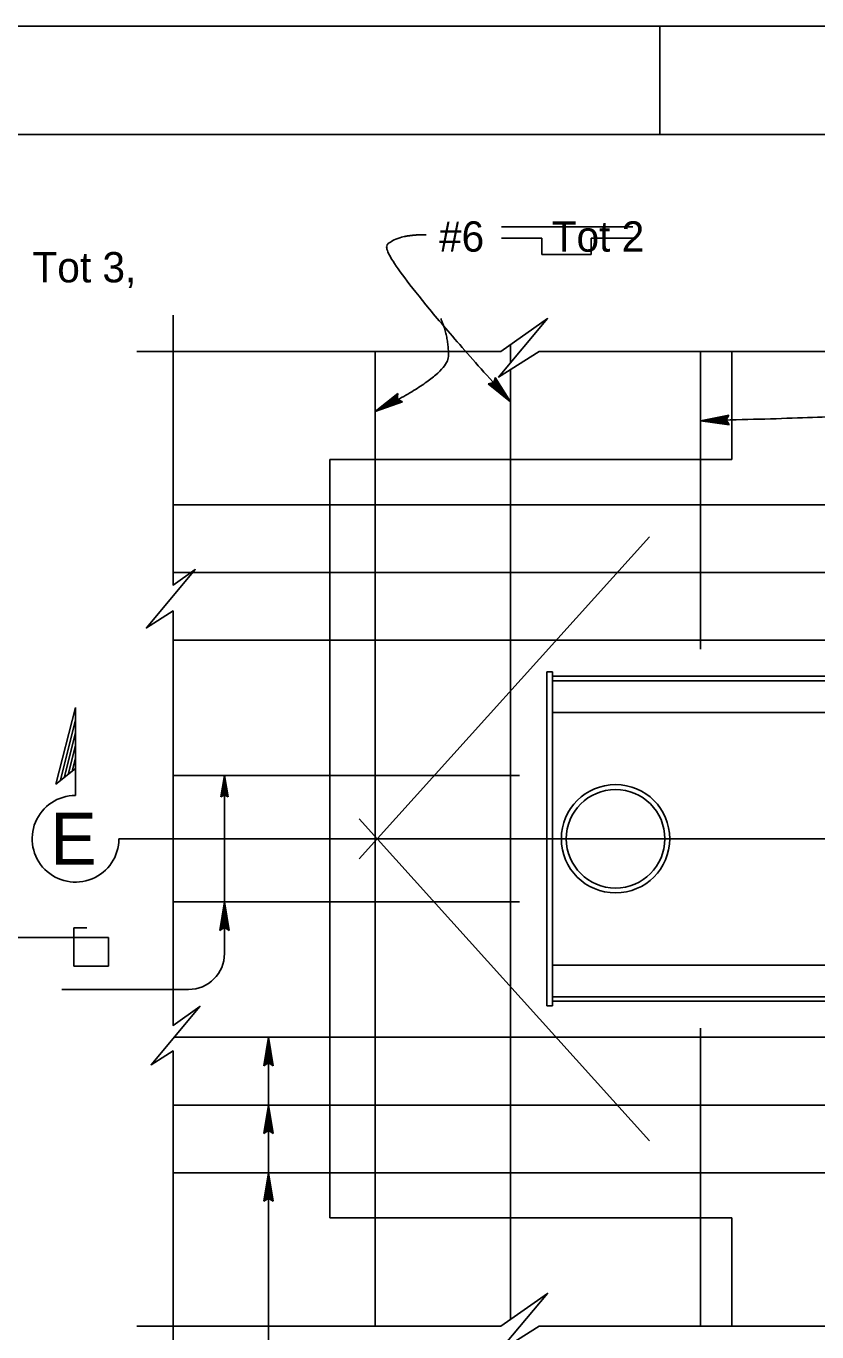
# Model space of a CAD drawing. Extents: x 0 to 2.83, y 0 to 1.83.
# Drawn here: x 0.944 to 1.248, y 1.331 to 1.833 of the extents above; entities that cross this region are included whole.
import ezdxf

# ---------------------------------------------------------------- set-up
doc = ezdxf.new("R2010")
doc.units = 0
for name, color, linetype in [('str_Border-Plot-Shape-A', 7, 'Continuous'), ('str_Border-Title-Block-A', 7, 'Continuous'), ('str_Center-Line-A', 7, 'Continuous'), ('str_Concrete-A', 7, 'Continuous'), ('str_Misc-Steel-A', 7, 'Continuous'), ('str_Reinforcement-A', 7, 'Continuous'), ('str_Text-A', 7, 'Continuous')]:
    doc.layers.add(name, color=color, linetype=linetype)

msp = doc.modelspace()

# ---------------------------------------------------------------- linework, layer by layer
at = {"layer": 'str_Border-Plot-Shape-A'}
msp.add_lwpolyline([(0, 0), (2.83333, 0), (2.83333, 1.83333), (0, 1.83333)], close=True, dxfattribs=at)
at = {"layer": 'str_Border-Title-Block-A'}
for p, q in [((0, 1.83333), (2.83333, 1.83333)), ((1.1875, 1.83333), (1.1875, 1.79167)), ((0.08333, 1.79167), (2.79167, 1.79167))]:
    msp.add_line(p, q, dxfattribs=at)
at = {"layer": 'str_Center-Line-A'}
msp.add_line((0.97957, 1.52072), (1.59979, 1.52072), dxfattribs=at)
at = {"layer": 'str_Concrete-A'}
for p, q in [((1.21524, 1.70822), (1.21524, 1.66656)), ((1.06073, 1.66656), (1.21524, 1.66656)), ((1.06073, 1.66656), (1.06073, 1.37489)), ((1.06073, 1.37489), (1.21524, 1.37489)), ((1.21524, 1.37489), (1.21524, 1.33322))]:
    msp.add_line(p, q, dxfattribs=at)
for points in [[(0.98651, 1.70822), (1.12648, 1.70822), (1.14439, 1.7208), (1.12558, 1.69835), (1.14111, 1.70822), (1.44294, 1.70822), (1.46085, 1.7208), (1.44205, 1.69835), (1.45757, 1.70822), (1.59285, 1.70822)], [(1.0004, 1.72211), (1.0004, 1.61829), (1.00896, 1.6243), (0.99016, 1.60185), (1.0004, 1.60836), (1.0004, 1.44895), (1.01075, 1.45621), (0.99195, 1.43376), (1.0004, 1.43914), (1.0004, 1.31934)], [(0.98651, 1.33322), (1.12648, 1.33322), (1.14439, 1.3458), (1.12558, 1.32335), (1.14111, 1.33322), (1.44294, 1.33322), (1.46085, 1.3458), (1.44205, 1.32335), (1.45757, 1.33322), (1.59285, 1.33322)]]:
    msp.add_lwpolyline(points, dxfattribs=at)
at = {"layer": 'str_Misc-Steel-A'}
for p, q in [((1.14406, 1.58496), (1.14406, 1.45649)), ((1.14406, 1.58496), (1.14623, 1.58496)), ((1.14623, 1.58496), (1.14623, 1.45649)), ((1.14623, 1.58322), (1.47957, 1.58322)), ((1.14623, 1.58149), (1.47957, 1.58149)), ((1.14623, 1.56934), (1.26255, 1.56934)), ((1.14623, 1.47211), (1.31181, 1.47211)), ((1.14623, 1.45996), (1.47957, 1.45996)), ((1.14623, 1.45822), (1.47957, 1.45822)), ((1.14406, 1.45649), (1.14623, 1.45649))]:
    msp.add_line(p, q, dxfattribs=at)
for radius in [0.02083, 0.01896]:
    msp.add_circle((1.17054, 1.52072), radius, dxfattribs=at)
at = {"layer": 'str_Reinforcement-A'}
for p, q in [((1.07809, 1.33322), (1.07809, 1.70822)), ((1.13017, 1.70383), (1.13017, 1.71082)), ((1.20326, 1.59364), (1.20326, 1.70822)), ((1.13017, 1.33582), (1.13017, 1.70127)), ((1.0004, 1.6492), (1.56507, 1.6492)), ((1.07201, 1.51306), (1.18353, 1.63691)), ((1.0004, 1.62316), (1.00733, 1.62316)), ((1.008, 1.62316), (1.56507, 1.62316)), ((1.0004, 1.59711), (1.56507, 1.59711)), ((1.0004, 1.54503), (1.13365, 1.54503)), ((1.07201, 1.52835), (1.18353, 1.4045)), ((1.0004, 1.49642), (1.13365, 1.49642)), ((1.20326, 1.33322), (1.20326, 1.44781)), ((1.0008, 1.44434), (1.56507, 1.44434)), ((1.0004, 1.41829), (1.56507, 1.41829)), ((1.0004, 1.39225), (1.56507, 1.39225))]:
    msp.add_line(p, q, dxfattribs=at)
at = {"layer": 'str_Text-A'}
for p, q in [((1.12668, 1.7561), (1.17716, 1.7561)), ((1.12668, 1.75176), (1.14218, 1.75176)), ((1.14218, 1.75176), (1.14218, 1.74543)), ((1.16118, 1.75176), (1.16118, 1.74543)), ((1.16118, 1.75176), (1.17716, 1.75176)), ((1.14218, 1.74543), (1.16118, 1.74543)), ((1.12393, 1.69714), (1.12424, 1.69817)), ((1.12424, 1.69817), (1.13017, 1.6888)), ((1.12257, 1.69592), (1.12152, 1.69573)), ((1.13017, 1.6888), (1.12152, 1.69573)), ((1.13017, 1.6888), (1.12204, 1.69583)), ((1.12363, 1.69611), (1.12257, 1.69592)), ((1.12257, 1.69592), (1.13017, 1.6888)), ((1.1231, 1.69602), (1.13017, 1.6888)), ((1.12393, 1.69714), (1.12363, 1.69611)), ((1.12363, 1.69611), (1.13017, 1.6888)), ((1.13017, 1.6888), (1.12378, 1.69663)), ((1.13017, 1.6888), (1.12393, 1.69714)), ((1.12408, 1.69765), (1.13017, 1.6888)), ((1.07809, 1.68514), (1.08682, 1.69199)), ((1.07809, 1.68514), (1.08679, 1.69145)), ((1.08676, 1.69091), (1.07809, 1.68514)), ((1.08673, 1.69038), (1.07809, 1.68514)), ((1.08671, 1.68984), (1.07809, 1.68514)), ((1.07809, 1.68514), (1.08717, 1.68958)), ((1.07809, 1.68514), (1.08764, 1.68931)), ((1.0881, 1.68904), (1.07809, 1.68514)), ((1.08857, 1.68878), (1.07809, 1.68514)), ((1.08671, 1.68984), (1.08676, 1.69091)), ((1.08764, 1.68931), (1.08671, 1.68984)), ((1.08676, 1.69091), (1.08682, 1.69199)), ((1.08764, 1.68931), (1.08857, 1.68878)), ((1.20326, 1.68154), (1.21415, 1.68367)), ((1.20326, 1.68154), (1.21388, 1.6832)), ((1.21361, 1.68274), (1.20326, 1.68154)), ((1.21307, 1.68181), (1.21361, 1.68274)), ((1.21361, 1.68274), (1.21415, 1.68367)), ((1.21334, 1.68227), (1.20326, 1.68154)), ((1.21307, 1.68181), (1.20326, 1.68154)), ((1.21425, 1.68001), (1.20326, 1.68154)), ((1.20326, 1.68154), (1.21366, 1.68091)), ((1.21396, 1.68046), (1.20326, 1.68154)), ((1.20326, 1.68154), (1.21337, 1.68136)), ((1.21366, 1.68091), (1.21307, 1.68181)), ((1.21366, 1.68091), (1.21425, 1.68001)), ((0.9629, 1.57116), (0.95538, 1.54168)), ((0.9629, 1.53739), (0.9629, 1.57116)), ((0.9629, 1.56631), (0.95694, 1.54294)), ((0.9629, 1.56146), (0.9585, 1.54421)), ((0.9629, 1.55661), (0.96006, 1.54547)), ((0.9629, 1.54777), (0.95538, 1.54168)), ((0.9629, 1.55177), (0.96162, 1.54673)), ((1.01882, 1.53683), (1.02019, 1.54503)), ((1.01916, 1.53704), (1.02019, 1.54503)), ((1.02019, 1.54503), (1.0195, 1.53725)), ((1.02019, 1.54503), (1.01984, 1.53746)), ((1.02019, 1.53767), (1.02019, 1.54503)), ((1.02019, 1.54503), (1.02156, 1.53683)), ((1.02087, 1.53725), (1.02019, 1.54503)), ((1.02053, 1.53746), (1.02019, 1.54503)), ((1.02019, 1.54503), (1.02121, 1.53704)), ((0.96275, 1.53739), (0.96275, 1.53739)), ((1.0195, 1.53725), (1.01882, 1.53683)), ((1.0195, 1.53725), (1.02019, 1.53767)), ((1.02019, 1.53767), (1.02087, 1.53725)), ((1.02087, 1.53725), (1.02156, 1.53683)), ((0.97957, 1.52072), (0.99225, 1.52072)), ((1.01836, 1.48548), (1.02019, 1.49642)), ((1.01882, 1.48576), (1.02019, 1.49642)), ((1.02019, 1.49642), (1.01927, 1.48604)), ((1.02019, 1.49642), (1.01973, 1.48632)), ((1.02019, 1.4866), (1.02019, 1.49642)), ((1.02019, 1.49642), (1.02201, 1.48548)), ((1.0211, 1.48604), (1.02019, 1.49642)), ((1.02064, 1.48632), (1.02019, 1.49642)), ((1.02019, 1.49642), (1.02156, 1.48576)), ((0.97561, 1.4827), (0.92897, 1.4827)), ((0.9622, 1.47176), (0.9622, 1.48647)), ((0.9622, 1.48647), (0.9673, 1.48647)), ((0.97561, 1.4827), (0.97561, 1.47176)), ((1.01927, 1.48604), (1.01836, 1.48548)), ((1.01927, 1.48604), (1.02019, 1.4866)), ((1.02019, 1.4866), (1.0211, 1.48604)), ((1.0211, 1.48604), (1.02201, 1.48548)), ((0.97561, 1.47176), (0.9622, 1.47176)), ((1.03529, 1.4334), (1.03711, 1.44434)), ((1.03574, 1.43368), (1.03711, 1.44434)), ((1.03711, 1.44434), (1.0362, 1.43396)), ((1.03711, 1.44434), (1.03666, 1.43424)), ((1.03711, 1.43452), (1.03711, 1.44434)), ((1.03711, 1.44434), (1.03894, 1.4334)), ((1.03803, 1.43396), (1.03711, 1.44434)), ((1.03757, 1.43424), (1.03711, 1.44434)), ((1.03711, 1.44434), (1.03848, 1.43368)), ((1.0362, 1.43396), (1.03529, 1.4334)), ((1.0362, 1.43396), (1.03711, 1.43452)), ((1.03711, 1.43452), (1.03803, 1.43396)), ((1.03803, 1.43396), (1.03894, 1.4334)), ((1.03529, 1.40736), (1.03711, 1.41829)), ((1.03574, 1.40764), (1.03711, 1.41829)), ((1.03711, 1.41829), (1.0362, 1.40792)), ((1.03711, 1.41829), (1.03666, 1.4082)), ((1.03711, 1.40848), (1.03711, 1.41829)), ((1.03711, 1.41829), (1.03894, 1.40736)), ((1.03803, 1.40792), (1.03711, 1.41829)), ((1.03757, 1.4082), (1.03711, 1.41829)), ((1.03711, 1.41829), (1.03848, 1.40764)), ((1.0362, 1.40792), (1.03529, 1.40736)), ((1.0362, 1.40792), (1.03711, 1.40848)), ((1.03711, 1.40848), (1.03803, 1.40792)), ((1.03803, 1.40792), (1.03894, 1.40736)), ((1.03529, 1.38131), (1.03711, 1.39225)), ((1.03574, 1.3816), (1.03711, 1.39225)), ((1.03711, 1.39225), (1.0362, 1.38188)), ((1.03711, 1.39225), (1.03666, 1.38216)), ((1.03711, 1.38244), (1.03711, 1.39225)), ((1.03711, 1.39225), (1.03894, 1.38131)), ((1.03803, 1.38188), (1.03711, 1.39225)), ((1.03757, 1.38216), (1.03711, 1.39225)), ((1.03711, 1.39225), (1.03848, 1.3816)), ((1.0362, 1.38188), (1.03529, 1.38131)), ((1.0362, 1.38188), (1.03711, 1.38244)), ((1.03711, 1.38244), (1.03803, 1.38188)), ((1.03803, 1.38188), (1.03894, 1.38131))]:
    msp.add_line(p, q, dxfattribs=at)
for points in [[(1.02019, 1.47662), (1.02019, 1.47661), (1.02019, 1.54503)], [(0.9577, 1.46273), (1.0063, 1.46273), (1.0063, 1.46273)], [(1.03711, 1.31488), (1.03711, 1.31488), (1.03711, 1.44434)]]:
    msp.add_lwpolyline(points, dxfattribs=at)
for centre, radius, start, end in [((0.9629, 1.52072), 0.01667, 90, 0.0005), ((1.0063, 1.47662), 0.01389, 270, 0)]:
    msp.add_arc(centre, radius, start, end, dxfattribs=at)
for points in [[(1.09772, 1.7531), (1.08596, 1.7531), (1.07944, 1.74499), (1.13017, 1.6888)], [(1.10333, 1.72081), (1.10631, 1.71411), (1.10631, 1.69899), (1.07809, 1.68514)], [(1.31667, 1.71255), (1.31735, 1.69574), (1.30573, 1.6838), (1.20326, 1.68154)]]:
    msp.add_open_spline(points, degree=2, dxfattribs=at)

# ---------------------------------------------------------------- texts
for s, height, p in [('#6      Tot 2', 0.0116666, (1.10266, 1.74657)), ('Tot 3,', 0.011667, (0.94638, 1.73476)), ('E', 0.02, (0.95322, 1.51072))]:
    msp.add_text(s, height=height, dxfattribs=at).set_placement(p)

doc.saveas('drawing.dxf')
